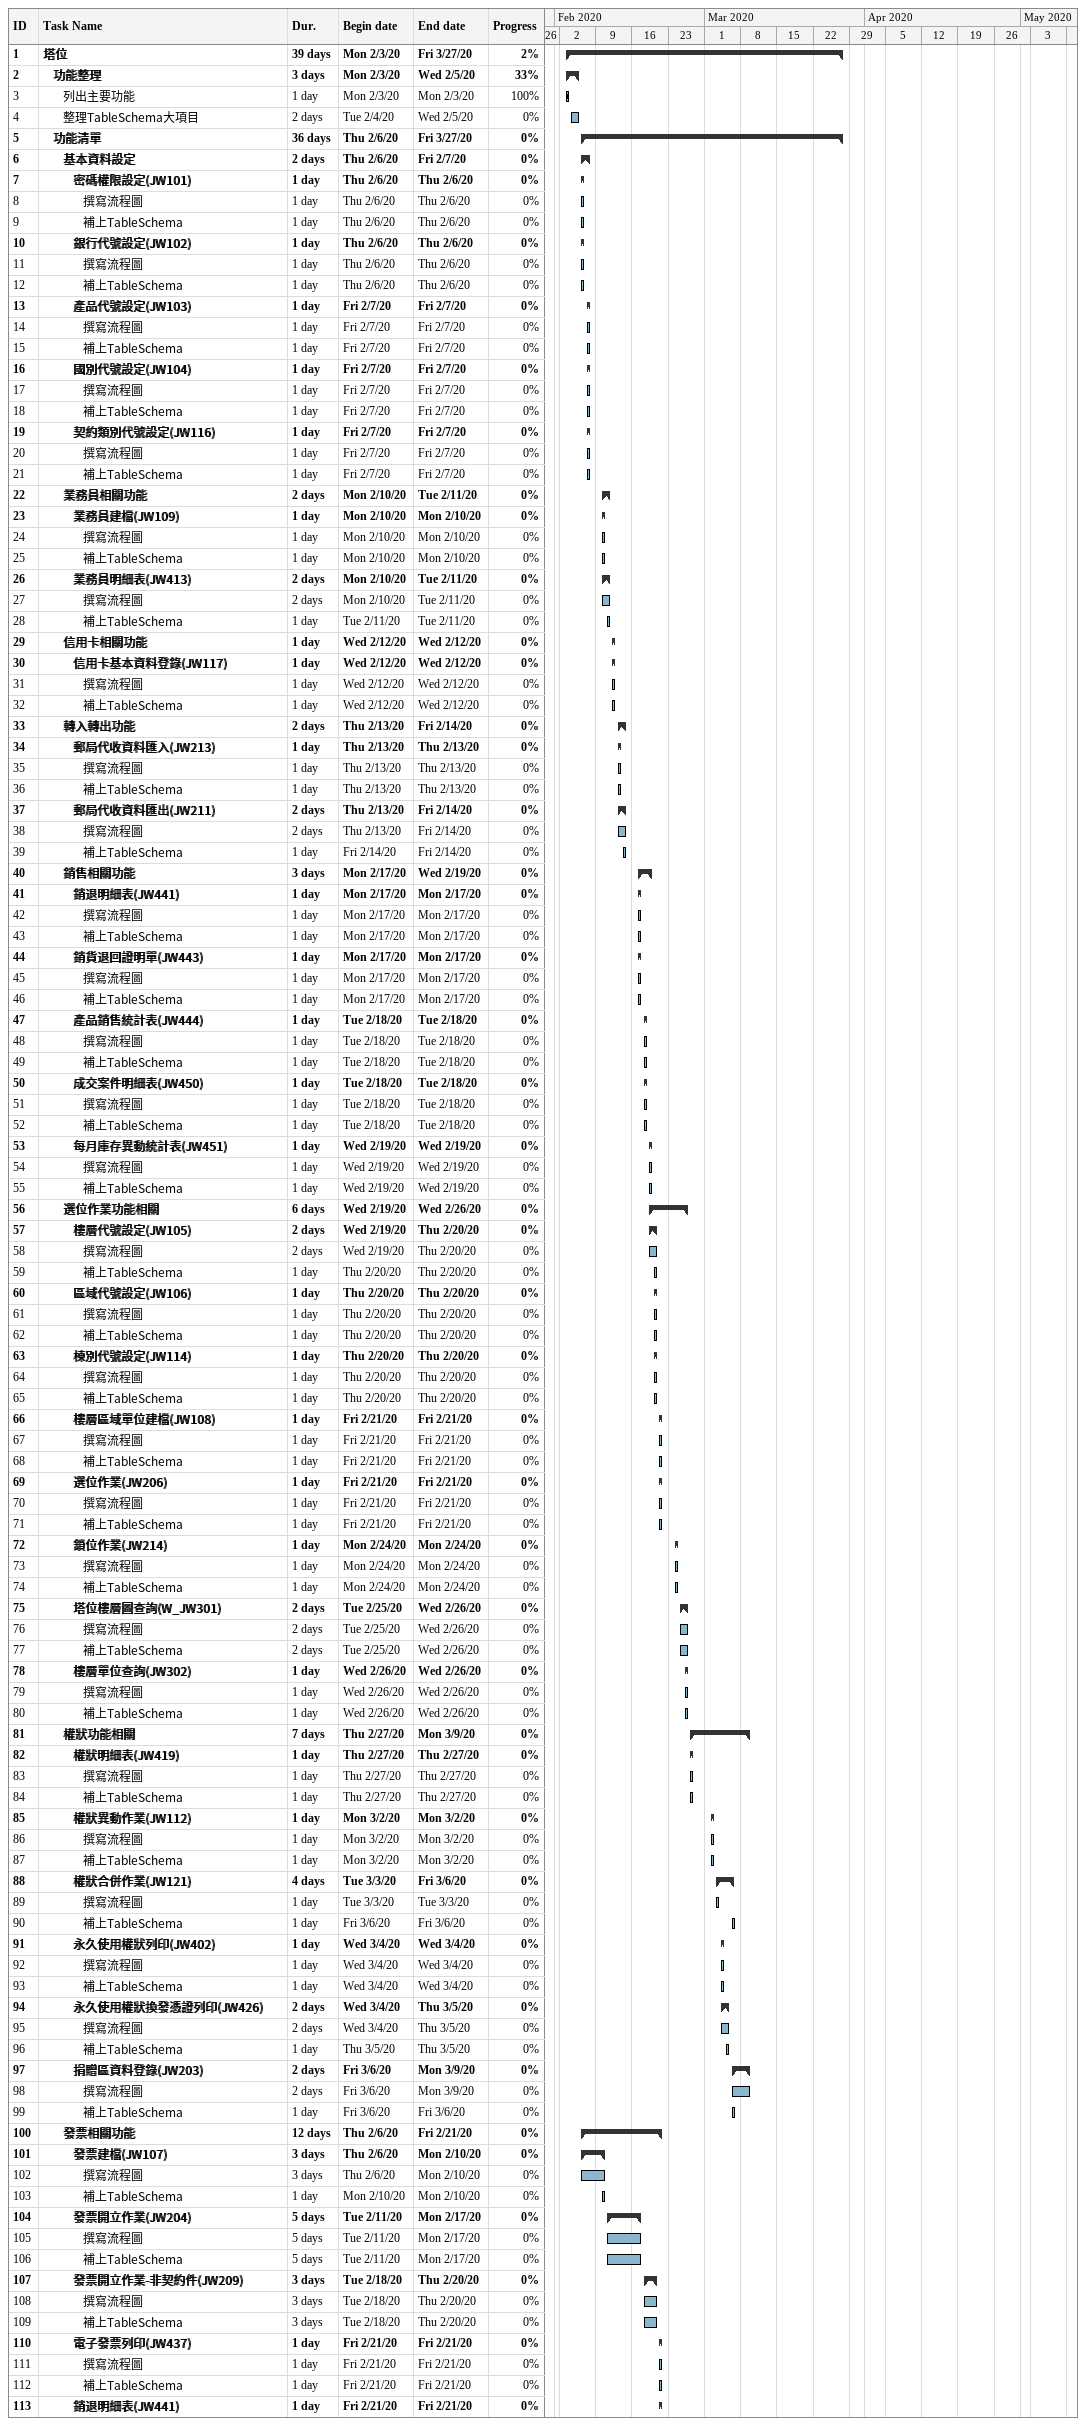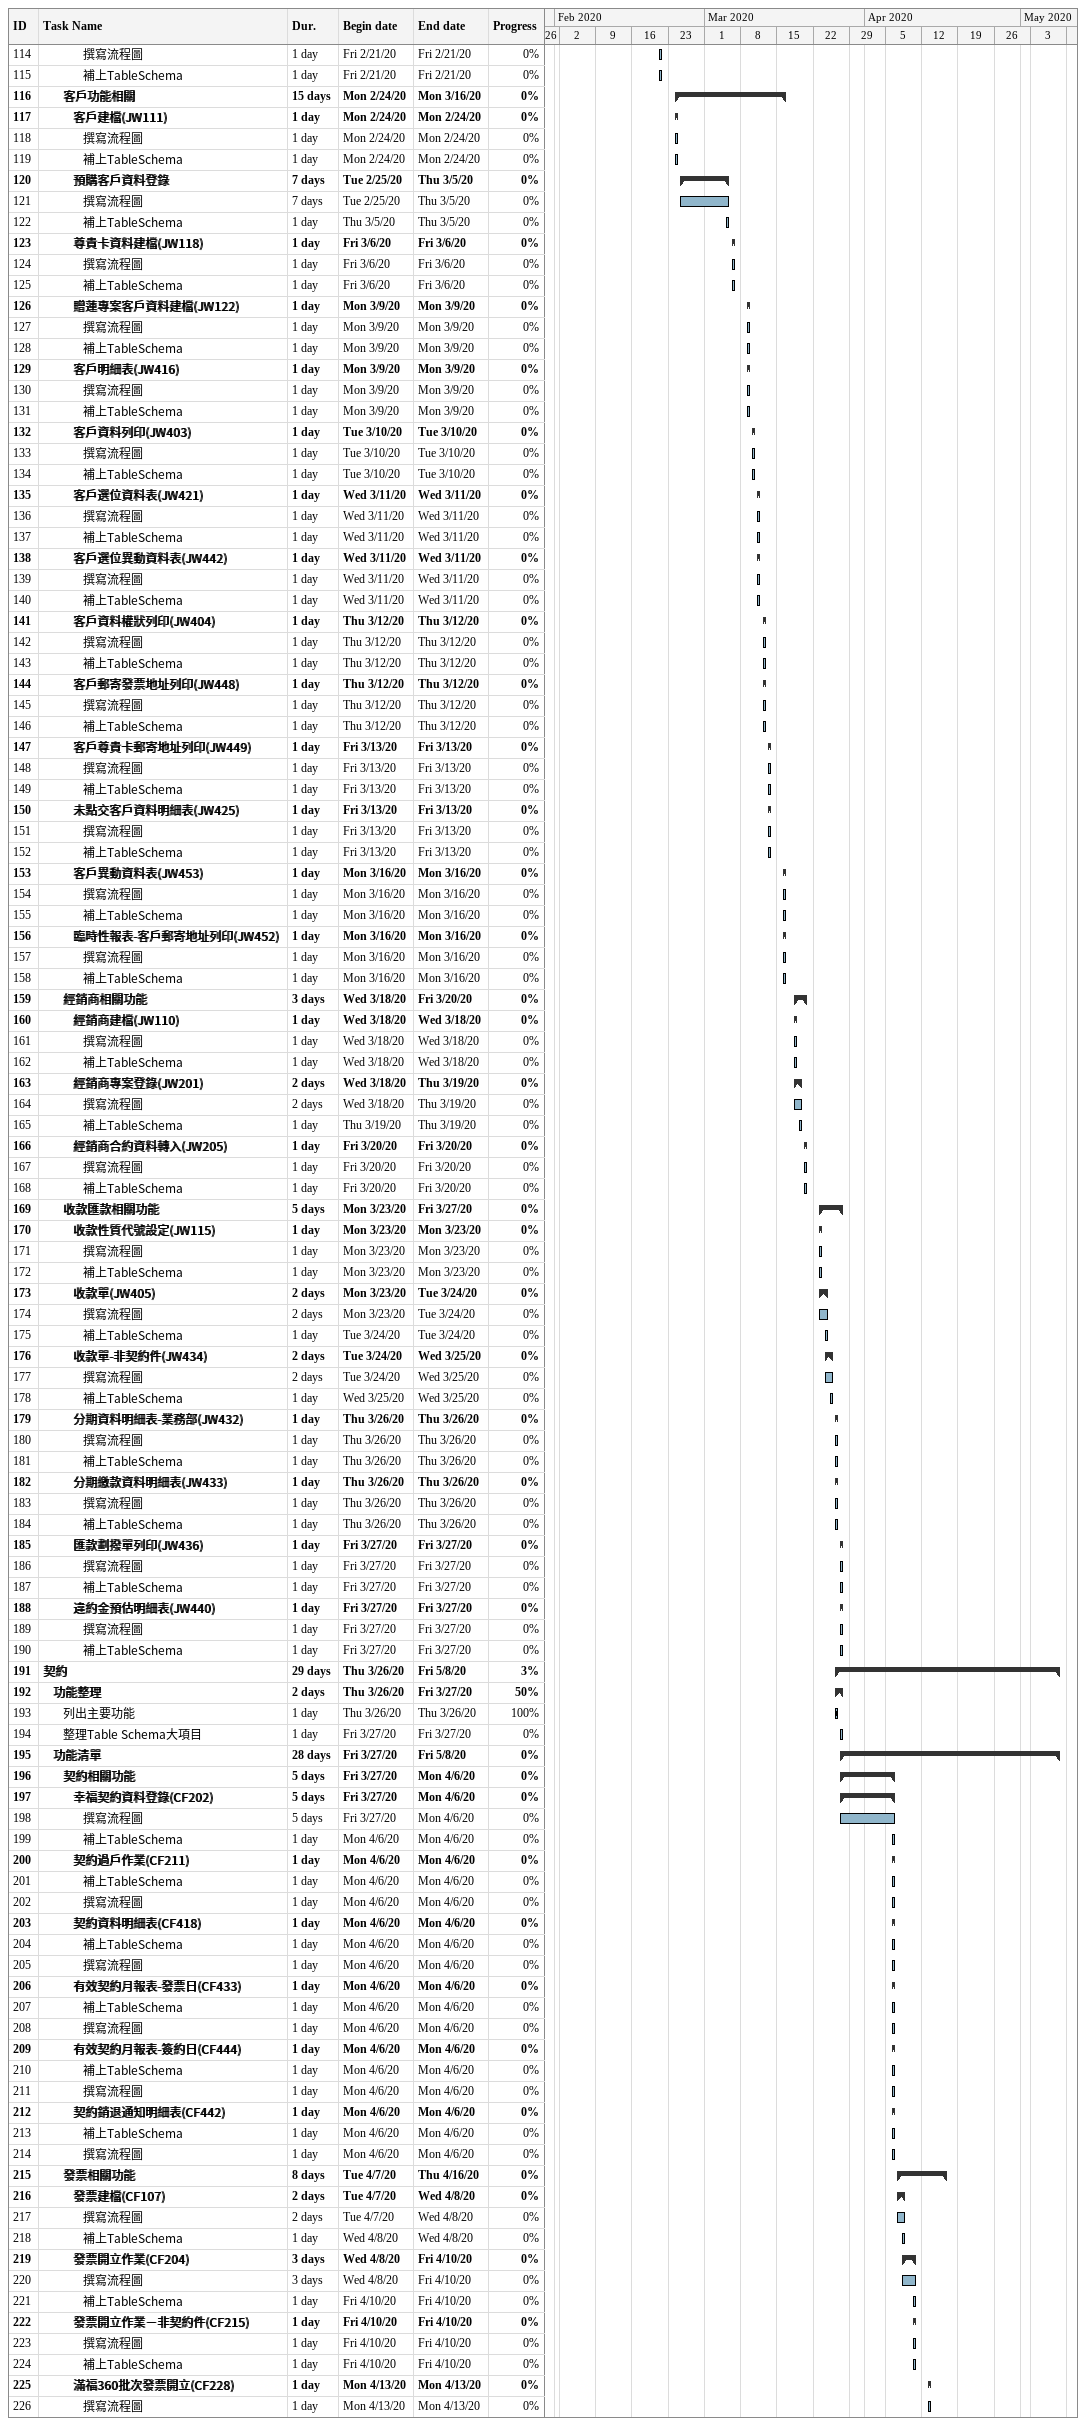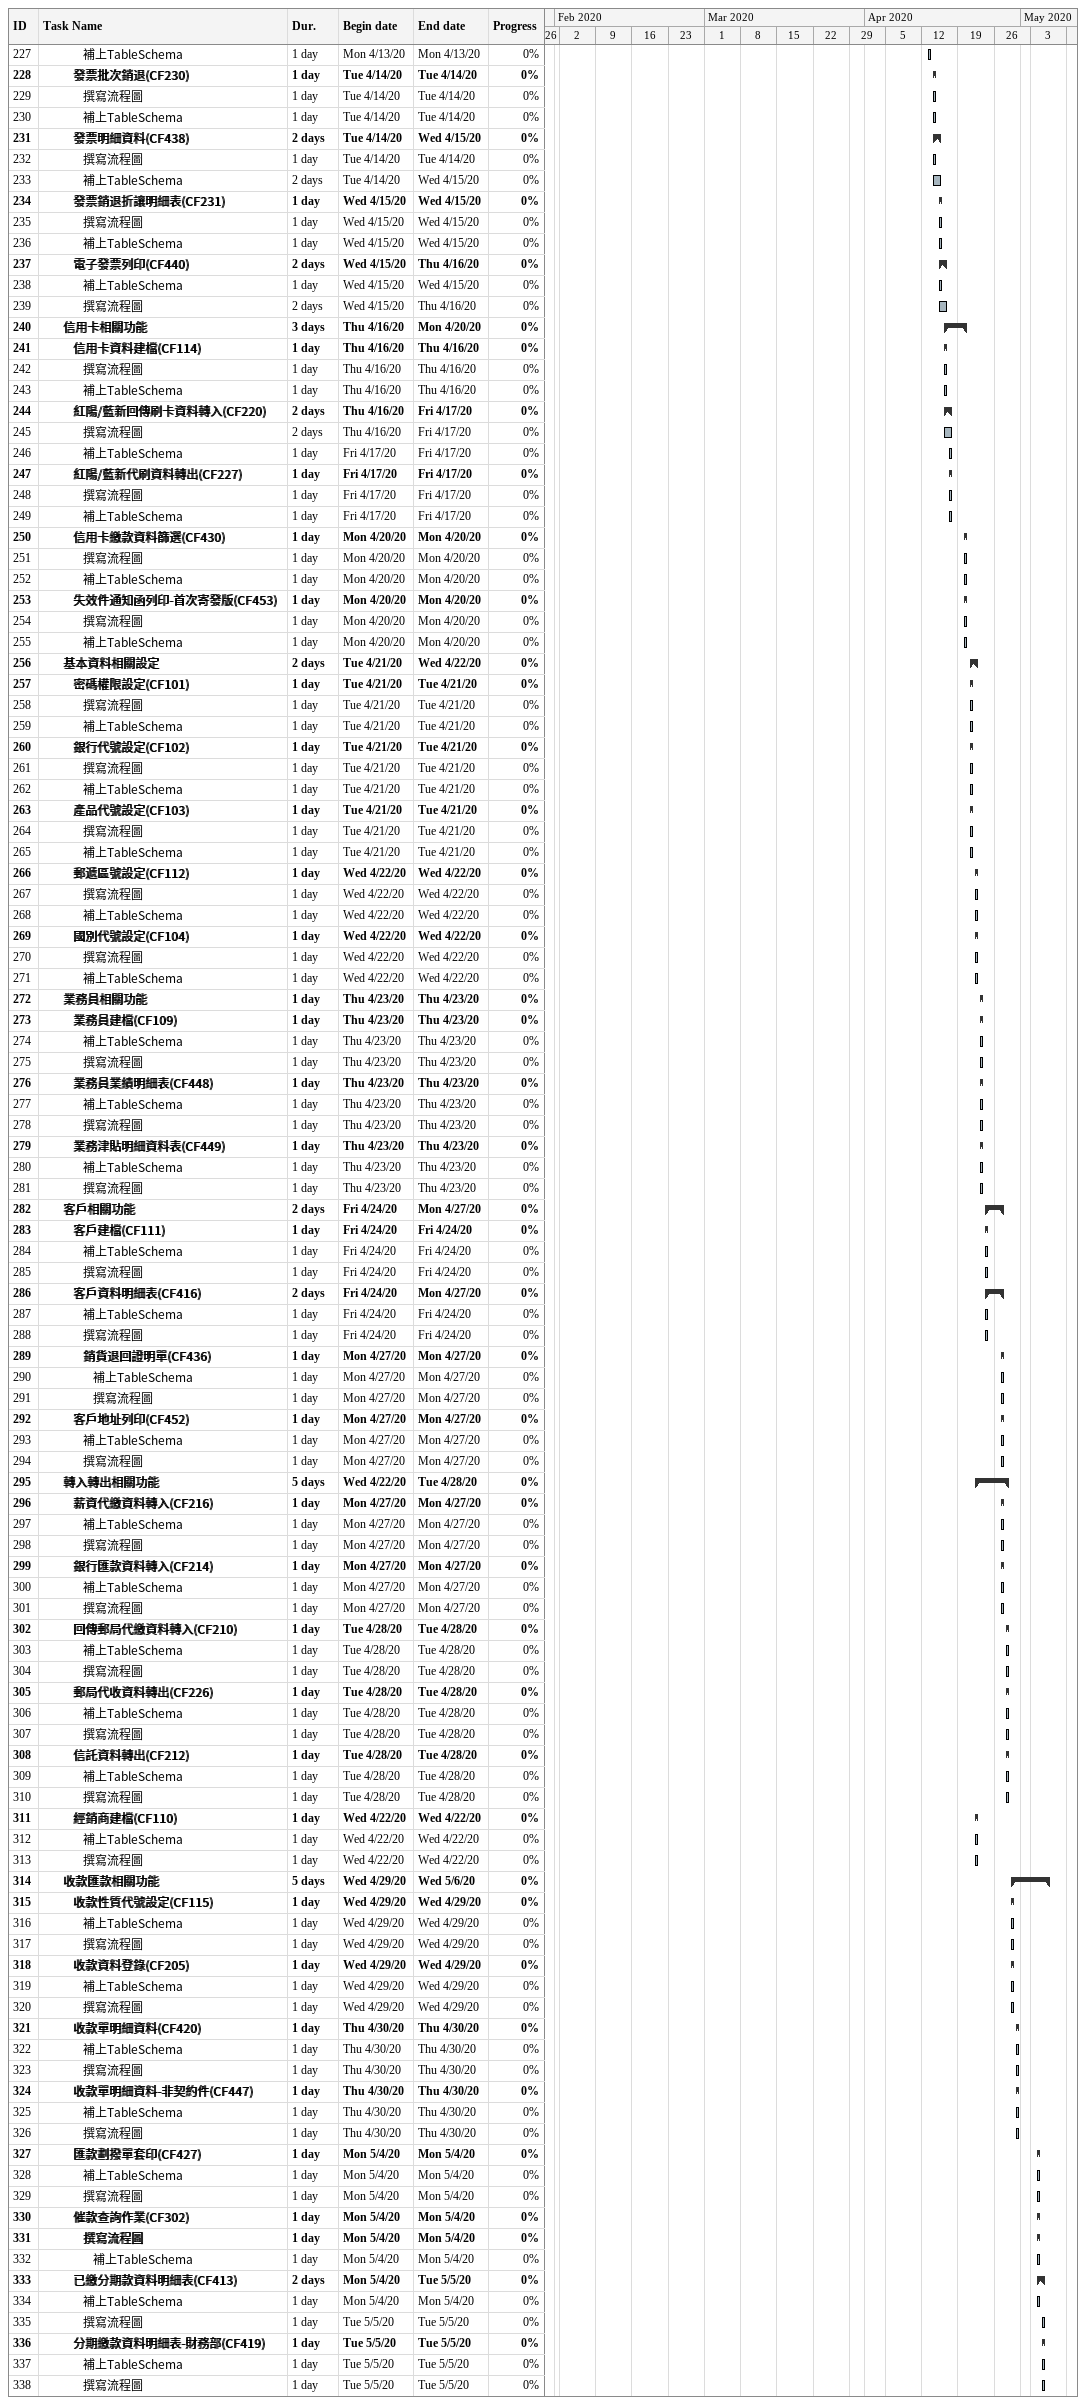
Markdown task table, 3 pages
| ID | Level | Task | Duration | Start | Finish | % complete |
|---|---|---|---|---|---|---|
| 1 | 1 | **塔位** | 39d | 2020-02-03 | 2020-03-27 | 2 |
| 2 | 2 | **功能整理** | 3d | 2020-02-03 | 2020-02-05 | 33 |
| 3 | 3 | 列出主要功能 | 1d | 2020-02-03 | 2020-02-03 | 100 |
| 4 | 3 | 整理TableSchema大項目 | 2d | 2020-02-04 | 2020-02-05 | 0 |
| 5 | 2 | **功能清單** | 36d | 2020-02-06 | 2020-03-27 | 0 |
| 6 | 3 | **基本資料設定** | 2d | 2020-02-06 | 2020-02-07 | 0 |
| 7 | 4 | **密碼權限設定(JW101)** | 1d | 2020-02-06 | 2020-02-06 | 0 |
| 8 | 5 | 撰寫流程圖 | 1d | 2020-02-06 | 2020-02-06 | 0 |
| 9 | 5 | 補上TableSchema | 1d | 2020-02-06 | 2020-02-06 | 0 |
| 10 | 4 | **銀行代號設定(JW102)** | 1d | 2020-02-06 | 2020-02-06 | 0 |
| 11 | 5 | 撰寫流程圖 | 1d | 2020-02-06 | 2020-02-06 | 0 |
| 12 | 5 | 補上TableSchema | 1d | 2020-02-06 | 2020-02-06 | 0 |
| 13 | 4 | **產品代號設定(JW103)** | 1d | 2020-02-07 | 2020-02-07 | 0 |
| 14 | 5 | 撰寫流程圖 | 1d | 2020-02-07 | 2020-02-07 | 0 |
| 15 | 5 | 補上TableSchema | 1d | 2020-02-07 | 2020-02-07 | 0 |
| 16 | 4 | **國別代號設定(JW104)** | 1d | 2020-02-07 | 2020-02-07 | 0 |
| 17 | 5 | 撰寫流程圖 | 1d | 2020-02-07 | 2020-02-07 | 0 |
| 18 | 5 | 補上TableSchema | 1d | 2020-02-07 | 2020-02-07 | 0 |
| 19 | 4 | **契約類別代號設定(JW116)** | 1d | 2020-02-07 | 2020-02-07 | 0 |
| 20 | 5 | 撰寫流程圖 | 1d | 2020-02-07 | 2020-02-07 | 0 |
| 21 | 5 | 補上TableSchema | 1d | 2020-02-07 | 2020-02-07 | 0 |
| 22 | 3 | **業務員相關功能** | 2d | 2020-02-10 | 2020-02-11 | 0 |
| 23 | 4 | **業務員建檔(JW109)** | 1d | 2020-02-10 | 2020-02-10 | 0 |
| 24 | 5 | 撰寫流程圖 | 1d | 2020-02-10 | 2020-02-10 | 0 |
| 25 | 5 | 補上TableSchema | 1d | 2020-02-10 | 2020-02-10 | 0 |
| 26 | 4 | **業務員明細表(JW413)** | 2d | 2020-02-10 | 2020-02-11 | 0 |
| 27 | 5 | 撰寫流程圖 | 2d | 2020-02-10 | 2020-02-11 | 0 |
| 28 | 5 | 補上TableSchema | 1d | 2020-02-11 | 2020-02-11 | 0 |
| 29 | 3 | **信用卡相關功能** | 1d | 2020-02-12 | 2020-02-12 | 0 |
| 30 | 4 | **信用卡基本資料登錄(JW117)** | 1d | 2020-02-12 | 2020-02-12 | 0 |
| 31 | 5 | 撰寫流程圖 | 1d | 2020-02-12 | 2020-02-12 | 0 |
| 32 | 5 | 補上TableSchema | 1d | 2020-02-12 | 2020-02-12 | 0 |
| 33 | 3 | **轉入轉出功能** | 2d | 2020-02-13 | 2020-02-14 | 0 |
| 34 | 4 | **郵局代收資料匯入(JW213)** | 1d | 2020-02-13 | 2020-02-13 | 0 |
| 35 | 5 | 撰寫流程圖 | 1d | 2020-02-13 | 2020-02-13 | 0 |
| 36 | 5 | 補上TableSchema | 1d | 2020-02-13 | 2020-02-13 | 0 |
| 37 | 4 | **郵局代收資料匯出(JW211)** | 2d | 2020-02-13 | 2020-02-14 | 0 |
| 38 | 5 | 撰寫流程圖 | 2d | 2020-02-13 | 2020-02-14 | 0 |
| 39 | 5 | 補上TableSchema | 1d | 2020-02-14 | 2020-02-14 | 0 |
| 40 | 3 | **銷售相關功能** | 3d | 2020-02-17 | 2020-02-19 | 0 |
| 41 | 4 | **銷退明細表(JW441)** | 1d | 2020-02-17 | 2020-02-17 | 0 |
| 42 | 5 | 撰寫流程圖 | 1d | 2020-02-17 | 2020-02-17 | 0 |
| 43 | 5 | 補上TableSchema | 1d | 2020-02-17 | 2020-02-17 | 0 |
| 44 | 4 | **銷貨退回證明單(JW443)** | 1d | 2020-02-17 | 2020-02-17 | 0 |
| 45 | 5 | 撰寫流程圖 | 1d | 2020-02-17 | 2020-02-17 | 0 |
| 46 | 5 | 補上TableSchema | 1d | 2020-02-17 | 2020-02-17 | 0 |
| 47 | 4 | **產品銷售統計表(JW444)** | 1d | 2020-02-18 | 2020-02-18 | 0 |
| 48 | 5 | 撰寫流程圖 | 1d | 2020-02-18 | 2020-02-18 | 0 |
| 49 | 5 | 補上TableSchema | 1d | 2020-02-18 | 2020-02-18 | 0 |
| 50 | 4 | **成交案件明細表(JW450)** | 1d | 2020-02-18 | 2020-02-18 | 0 |
| 51 | 5 | 撰寫流程圖 | 1d | 2020-02-18 | 2020-02-18 | 0 |
| 52 | 5 | 補上TableSchema | 1d | 2020-02-18 | 2020-02-18 | 0 |
| 53 | 4 | **每月庫存異動統計表(JW451)** | 1d | 2020-02-19 | 2020-02-19 | 0 |
| 54 | 5 | 撰寫流程圖 | 1d | 2020-02-19 | 2020-02-19 | 0 |
| 55 | 5 | 補上TableSchema | 1d | 2020-02-19 | 2020-02-19 | 0 |
| 56 | 3 | **選位作業功能相關** | 6d | 2020-02-19 | 2020-02-26 | 0 |
| 57 | 4 | **樓層代號設定(JW105)** | 2d | 2020-02-19 | 2020-02-20 | 0 |
| 58 | 5 | 撰寫流程圖 | 2d | 2020-02-19 | 2020-02-20 | 0 |
| 59 | 5 | 補上TableSchema | 1d | 2020-02-20 | 2020-02-20 | 0 |
| 60 | 4 | **區域代號設定(JW106)** | 1d | 2020-02-20 | 2020-02-20 | 0 |
| 61 | 5 | 撰寫流程圖 | 1d | 2020-02-20 | 2020-02-20 | 0 |
| 62 | 5 | 補上TableSchema | 1d | 2020-02-20 | 2020-02-20 | 0 |
| 63 | 4 | **棟別代號設定(JW114)** | 1d | 2020-02-20 | 2020-02-20 | 0 |
| 64 | 5 | 撰寫流程圖 | 1d | 2020-02-20 | 2020-02-20 | 0 |
| 65 | 5 | 補上TableSchema | 1d | 2020-02-20 | 2020-02-20 | 0 |
| 66 | 4 | **樓層區域單位建檔(JW108)** | 1d | 2020-02-21 | 2020-02-21 | 0 |
| 67 | 5 | 撰寫流程圖 | 1d | 2020-02-21 | 2020-02-21 | 0 |
| 68 | 5 | 補上TableSchema | 1d | 2020-02-21 | 2020-02-21 | 0 |
| 69 | 4 | **選位作業(JW206)** | 1d | 2020-02-21 | 2020-02-21 | 0 |
| 70 | 5 | 撰寫流程圖 | 1d | 2020-02-21 | 2020-02-21 | 0 |
| 71 | 5 | 補上TableSchema | 1d | 2020-02-21 | 2020-02-21 | 0 |
| 72 | 4 | **鎖位作業(JW214)** | 1d | 2020-02-24 | 2020-02-24 | 0 |
| 73 | 5 | 撰寫流程圖 | 1d | 2020-02-24 | 2020-02-24 | 0 |
| 74 | 5 | 補上TableSchema | 1d | 2020-02-24 | 2020-02-24 | 0 |
| 75 | 4 | **塔位樓層圖查詢(W_JW301)** | 2d | 2020-02-25 | 2020-02-26 | 0 |
| 76 | 5 | 撰寫流程圖 | 2d | 2020-02-25 | 2020-02-26 | 0 |
| 77 | 5 | 補上TableSchema | 2d | 2020-02-25 | 2020-02-26 | 0 |
| 78 | 4 | **樓層單位查詢(JW302)** | 1d | 2020-02-26 | 2020-02-26 | 0 |
| 79 | 5 | 撰寫流程圖 | 1d | 2020-02-26 | 2020-02-26 | 0 |
| 80 | 5 | 補上TableSchema | 1d | 2020-02-26 | 2020-02-26 | 0 |
| 81 | 3 | **權狀功能相關** | 7d | 2020-02-27 | 2020-03-09 | 0 |
| 82 | 4 | **權狀明細表(JW419)** | 1d | 2020-02-27 | 2020-02-27 | 0 |
| 83 | 5 | 撰寫流程圖 | 1d | 2020-02-27 | 2020-02-27 | 0 |
| 84 | 5 | 補上TableSchema | 1d | 2020-02-27 | 2020-02-27 | 0 |
| 85 | 4 | **權狀異動作業(JW112)** | 1d | 2020-03-02 | 2020-03-02 | 0 |
| 86 | 5 | 撰寫流程圖 | 1d | 2020-03-02 | 2020-03-02 | 0 |
| 87 | 5 | 補上TableSchema | 1d | 2020-03-02 | 2020-03-02 | 0 |
| 88 | 4 | **權狀合併作業(JW121)** | 4d | 2020-03-03 | 2020-03-06 | 0 |
| 89 | 5 | 撰寫流程圖 | 1d | 2020-03-03 | 2020-03-03 | 0 |
| 90 | 5 | 補上TableSchema | 1d | 2020-03-06 | 2020-03-06 | 0 |
| 91 | 4 | **永久使用權狀列印(JW402)** | 1d | 2020-03-04 | 2020-03-04 | 0 |
| 92 | 5 | 撰寫流程圖 | 1d | 2020-03-04 | 2020-03-04 | 0 |
| 93 | 5 | 補上TableSchema | 1d | 2020-03-04 | 2020-03-04 | 0 |
| 94 | 4 | **永久使用權狀換發憑證列印(JW426)** | 2d | 2020-03-04 | 2020-03-05 | 0 |
| 95 | 5 | 撰寫流程圖 | 2d | 2020-03-04 | 2020-03-05 | 0 |
| 96 | 5 | 補上TableSchema | 1d | 2020-03-05 | 2020-03-05 | 0 |
| 97 | 4 | **捐贈區資料登錄(JW203)** | 2d | 2020-03-06 | 2020-03-09 | 0 |
| 98 | 5 | 撰寫流程圖 | 2d | 2020-03-06 | 2020-03-09 | 0 |
| 99 | 5 | 補上TableSchema | 1d | 2020-03-06 | 2020-03-06 | 0 |
| 100 | 3 | **發票相關功能** | 12d | 2020-02-06 | 2020-02-21 | 0 |
| 101 | 4 | **發票建檔(JW107)** | 3d | 2020-02-06 | 2020-02-10 | 0 |
| 102 | 5 | 撰寫流程圖 | 3d | 2020-02-06 | 2020-02-10 | 0 |
| 103 | 5 | 補上TableSchema | 1d | 2020-02-10 | 2020-02-10 | 0 |
| 104 | 4 | **發票開立作業(JW204)** | 5d | 2020-02-11 | 2020-02-17 | 0 |
| 105 | 5 | 撰寫流程圖 | 5d | 2020-02-11 | 2020-02-17 | 0 |
| 106 | 5 | 補上TableSchema | 5d | 2020-02-11 | 2020-02-17 | 0 |
| 107 | 4 | **發票開立作業-非契約件(JW209)** | 3d | 2020-02-18 | 2020-02-20 | 0 |
| 108 | 5 | 撰寫流程圖 | 3d | 2020-02-18 | 2020-02-20 | 0 |
| 109 | 5 | 補上TableSchema | 3d | 2020-02-18 | 2020-02-20 | 0 |
| 110 | 4 | **電子發票列印(JW437)** | 1d | 2020-02-21 | 2020-02-21 | 0 |
| 111 | 5 | 撰寫流程圖 | 1d | 2020-02-21 | 2020-02-21 | 0 |
| 112 | 5 | 補上TableSchema | 1d | 2020-02-21 | 2020-02-21 | 0 |
| 113 | 4 | **銷退明細表(JW441)** | 1d | 2020-02-21 | 2020-02-21 | 0 |
| 114 | 5 | 撰寫流程圖 | 1d | 2020-02-21 | 2020-02-21 | 0 |
| 115 | 5 | 補上TableSchema | 1d | 2020-02-21 | 2020-02-21 | 0 |
| 116 | 3 | **客戶功能相關** | 15d | 2020-02-24 | 2020-03-16 | 0 |
| 117 | 4 | **客戶建檔(JW111)** | 1d | 2020-02-24 | 2020-02-24 | 0 |
| 118 | 5 | 撰寫流程圖 | 1d | 2020-02-24 | 2020-02-24 | 0 |
| 119 | 5 | 補上TableSchema | 1d | 2020-02-24 | 2020-02-24 | 0 |
| 120 | 4 | **預購客戶資料登錄** | 7d | 2020-02-25 | 2020-03-05 | 0 |
| 121 | 5 | 撰寫流程圖 | 7d | 2020-02-25 | 2020-03-05 | 0 |
| 122 | 5 | 補上TableSchema | 1d | 2020-03-05 | 2020-03-05 | 0 |
| 123 | 4 | **尊貴卡資料建檔(JW118)** | 1d | 2020-03-06 | 2020-03-06 | 0 |
| 124 | 5 | 撰寫流程圖 | 1d | 2020-03-06 | 2020-03-06 | 0 |
| 125 | 5 | 補上TableSchema | 1d | 2020-03-06 | 2020-03-06 | 0 |
| 126 | 4 | **贈蓮專案客戶資料建檔(JW122)** | 1d | 2020-03-09 | 2020-03-09 | 0 |
| 127 | 5 | 撰寫流程圖 | 1d | 2020-03-09 | 2020-03-09 | 0 |
| 128 | 5 | 補上TableSchema | 1d | 2020-03-09 | 2020-03-09 | 0 |
| 129 | 4 | **客戶明細表(JW416)** | 1d | 2020-03-09 | 2020-03-09 | 0 |
| 130 | 5 | 撰寫流程圖 | 1d | 2020-03-09 | 2020-03-09 | 0 |
| 131 | 5 | 補上TableSchema | 1d | 2020-03-09 | 2020-03-09 | 0 |
| 132 | 4 | **客戶資料列印(JW403)** | 1d | 2020-03-10 | 2020-03-10 | 0 |
| 133 | 5 | 撰寫流程圖 | 1d | 2020-03-10 | 2020-03-10 | 0 |
| 134 | 5 | 補上TableSchema | 1d | 2020-03-10 | 2020-03-10 | 0 |
| 135 | 4 | **客戶選位資料表(JW421)** | 1d | 2020-03-11 | 2020-03-11 | 0 |
| 136 | 5 | 撰寫流程圖 | 1d | 2020-03-11 | 2020-03-11 | 0 |
| 137 | 5 | 補上TableSchema | 1d | 2020-03-11 | 2020-03-11 | 0 |
| 138 | 4 | **客戶選位異動資料表(JW442)** | 1d | 2020-03-11 | 2020-03-11 | 0 |
| 139 | 5 | 撰寫流程圖 | 1d | 2020-03-11 | 2020-03-11 | 0 |
| 140 | 5 | 補上TableSchema | 1d | 2020-03-11 | 2020-03-11 | 0 |
| 141 | 4 | **客戶資料權狀列印(JW404)** | 1d | 2020-03-12 | 2020-03-12 | 0 |
| 142 | 5 | 撰寫流程圖 | 1d | 2020-03-12 | 2020-03-12 | 0 |
| 143 | 5 | 補上TableSchema | 1d | 2020-03-12 | 2020-03-12 | 0 |
| 144 | 4 | **客戶郵寄發票地址列印(JW448)** | 1d | 2020-03-12 | 2020-03-12 | 0 |
| 145 | 5 | 撰寫流程圖 | 1d | 2020-03-12 | 2020-03-12 | 0 |
| 146 | 5 | 補上TableSchema | 1d | 2020-03-12 | 2020-03-12 | 0 |
| 147 | 4 | **客戶尊貴卡郵寄地址列印(JW449)** | 1d | 2020-03-13 | 2020-03-13 | 0 |
| 148 | 5 | 撰寫流程圖 | 1d | 2020-03-13 | 2020-03-13 | 0 |
| 149 | 5 | 補上TableSchema | 1d | 2020-03-13 | 2020-03-13 | 0 |
| 150 | 4 | **未點交客戶資料明細表(JW425)** | 1d | 2020-03-13 | 2020-03-13 | 0 |
| 151 | 5 | 撰寫流程圖 | 1d | 2020-03-13 | 2020-03-13 | 0 |
| 152 | 5 | 補上TableSchema | 1d | 2020-03-13 | 2020-03-13 | 0 |
| 153 | 4 | **客戶異動資料表(JW453)** | 1d | 2020-03-16 | 2020-03-16 | 0 |
| 154 | 5 | 撰寫流程圖 | 1d | 2020-03-16 | 2020-03-16 | 0 |
| 155 | 5 | 補上TableSchema | 1d | 2020-03-16 | 2020-03-16 | 0 |
| 156 | 4 | **臨時性報表-客戶郵寄地址列印(JW452)** | 1d | 2020-03-16 | 2020-03-16 | 0 |
| 157 | 5 | 撰寫流程圖 | 1d | 2020-03-16 | 2020-03-16 | 0 |
| 158 | 5 | 補上TableSchema | 1d | 2020-03-16 | 2020-03-16 | 0 |
| 159 | 3 | **經銷商相關功能** | 3d | 2020-03-18 | 2020-03-20 | 0 |
| 160 | 4 | **經銷商建檔(JW110)** | 1d | 2020-03-18 | 2020-03-18 | 0 |
| 161 | 5 | 撰寫流程圖 | 1d | 2020-03-18 | 2020-03-18 | 0 |
| 162 | 5 | 補上TableSchema | 1d | 2020-03-18 | 2020-03-18 | 0 |
| 163 | 4 | **經銷商專案登錄(JW201)** | 2d | 2020-03-18 | 2020-03-19 | 0 |
| 164 | 5 | 撰寫流程圖 | 2d | 2020-03-18 | 2020-03-19 | 0 |
| 165 | 5 | 補上TableSchema | 1d | 2020-03-19 | 2020-03-19 | 0 |
| 166 | 4 | **經銷商合約資料轉入(JW205)** | 1d | 2020-03-20 | 2020-03-20 | 0 |
| 167 | 5 | 撰寫流程圖 | 1d | 2020-03-20 | 2020-03-20 | 0 |
| 168 | 5 | 補上TableSchema | 1d | 2020-03-20 | 2020-03-20 | 0 |
| 169 | 3 | **收款匯款相關功能** | 5d | 2020-03-23 | 2020-03-27 | 0 |
| 170 | 4 | **收款性質代號設定(JW115)** | 1d | 2020-03-23 | 2020-03-23 | 0 |
| 171 | 5 | 撰寫流程圖 | 1d | 2020-03-23 | 2020-03-23 | 0 |
| 172 | 5 | 補上TableSchema | 1d | 2020-03-23 | 2020-03-23 | 0 |
| 173 | 4 | **收款單(JW405)** | 2d | 2020-03-23 | 2020-03-24 | 0 |
| 174 | 5 | 撰寫流程圖 | 2d | 2020-03-23 | 2020-03-24 | 0 |
| 175 | 5 | 補上TableSchema | 1d | 2020-03-24 | 2020-03-24 | 0 |
| 176 | 4 | **收款單-非契約件(JW434)** | 2d | 2020-03-24 | 2020-03-25 | 0 |
| 177 | 5 | 撰寫流程圖 | 2d | 2020-03-24 | 2020-03-25 | 0 |
| 178 | 5 | 補上TableSchema | 1d | 2020-03-25 | 2020-03-25 | 0 |
| 179 | 4 | **分期資料明細表-業務部(JW432)** | 1d | 2020-03-26 | 2020-03-26 | 0 |
| 180 | 5 | 撰寫流程圖 | 1d | 2020-03-26 | 2020-03-26 | 0 |
| 181 | 5 | 補上TableSchema | 1d | 2020-03-26 | 2020-03-26 | 0 |
| 182 | 4 | **分期繳款資料明細表(JW433)** | 1d | 2020-03-26 | 2020-03-26 | 0 |
| 183 | 5 | 撰寫流程圖 | 1d | 2020-03-26 | 2020-03-26 | 0 |
| 184 | 5 | 補上TableSchema | 1d | 2020-03-26 | 2020-03-26 | 0 |
| 185 | 4 | **匯款劃撥單列印(JW436)** | 1d | 2020-03-27 | 2020-03-27 | 0 |
| 186 | 5 | 撰寫流程圖 | 1d | 2020-03-27 | 2020-03-27 | 0 |
| 187 | 5 | 補上TableSchema | 1d | 2020-03-27 | 2020-03-27 | 0 |
| 188 | 4 | **違約金預估明細表(JW440)** | 1d | 2020-03-27 | 2020-03-27 | 0 |
| 189 | 5 | 撰寫流程圖 | 1d | 2020-03-27 | 2020-03-27 | 0 |
| 190 | 5 | 補上TableSchema | 1d | 2020-03-27 | 2020-03-27 | 0 |
| 191 | 1 | **契約** | 29d | 2020-03-26 | 2020-05-08 | 3 |
| 192 | 2 | **功能整理** | 2d | 2020-03-26 | 2020-03-27 | 50 |
| 193 | 3 | 列出主要功能 | 1d | 2020-03-26 | 2020-03-26 | 100 |
| 194 | 3 | 整理Table Schema大項目 | 1d | 2020-03-27 | 2020-03-27 | 0 |
| 195 | 2 | **功能清單** | 28d | 2020-03-27 | 2020-05-08 | 0 |
| 196 | 3 | **契約相關功能** | 5d | 2020-03-27 | 2020-04-06 | 0 |
| 197 | 4 | **幸福契約資料登錄(CF202)** | 5d | 2020-03-27 | 2020-04-06 | 0 |
| 198 | 5 | 撰寫流程圖 | 5d | 2020-03-27 | 2020-04-06 | 0 |
| 199 | 5 | 補上TableSchema | 1d | 2020-04-06 | 2020-04-06 | 0 |
| 200 | 4 | **契約過戶作業(CF211)** | 1d | 2020-04-06 | 2020-04-06 | 0 |
| 201 | 5 | 補上TableSchema | 1d | 2020-04-06 | 2020-04-06 | 0 |
| 202 | 5 | 撰寫流程圖 | 1d | 2020-04-06 | 2020-04-06 | 0 |
| 203 | 4 | **契約資料明細表(CF418)** | 1d | 2020-04-06 | 2020-04-06 | 0 |
| 204 | 5 | 補上TableSchema | 1d | 2020-04-06 | 2020-04-06 | 0 |
| 205 | 5 | 撰寫流程圖 | 1d | 2020-04-06 | 2020-04-06 | 0 |
| 206 | 4 | **有效契約月報表-發票日(CF433)** | 1d | 2020-04-06 | 2020-04-06 | 0 |
| 207 | 5 | 補上TableSchema | 1d | 2020-04-06 | 2020-04-06 | 0 |
| 208 | 5 | 撰寫流程圖 | 1d | 2020-04-06 | 2020-04-06 | 0 |
| 209 | 4 | **有效契約月報表-簽約日(CF444)** | 1d | 2020-04-06 | 2020-04-06 | 0 |
| 210 | 5 | 補上TableSchema | 1d | 2020-04-06 | 2020-04-06 | 0 |
| 211 | 5 | 撰寫流程圖 | 1d | 2020-04-06 | 2020-04-06 | 0 |
| 212 | 4 | **契約銷退通知明細表(CF442)** | 1d | 2020-04-06 | 2020-04-06 | 0 |
| 213 | 5 | 補上TableSchema | 1d | 2020-04-06 | 2020-04-06 | 0 |
| 214 | 5 | 撰寫流程圖 | 1d | 2020-04-06 | 2020-04-06 | 0 |
| 215 | 3 | **發票相關功能** | 8d | 2020-04-07 | 2020-04-16 | 0 |
| 216 | 4 | **發票建檔(CF107)** | 2d | 2020-04-07 | 2020-04-08 | 0 |
| 217 | 5 | 撰寫流程圖 | 2d | 2020-04-07 | 2020-04-08 | 0 |
| 218 | 5 | 補上TableSchema | 1d | 2020-04-08 | 2020-04-08 | 0 |
| 219 | 4 | **發票開立作業(CF204)** | 3d | 2020-04-08 | 2020-04-10 | 0 |
| 220 | 5 | 撰寫流程圖 | 3d | 2020-04-08 | 2020-04-10 | 0 |
| 221 | 5 | 補上TableSchema | 1d | 2020-04-10 | 2020-04-10 | 0 |
| 222 | 4 | **發票開立作業－非契約件(CF215)** | 1d | 2020-04-10 | 2020-04-10 | 0 |
| 223 | 5 | 撰寫流程圖 | 1d | 2020-04-10 | 2020-04-10 | 0 |
| 224 | 5 | 補上TableSchema | 1d | 2020-04-10 | 2020-04-10 | 0 |
| 225 | 4 | **滿福360批次發票開立(CF228)** | 1d | 2020-04-13 | 2020-04-13 | 0 |
| 226 | 5 | 撰寫流程圖 | 1d | 2020-04-13 | 2020-04-13 | 0 |
| 227 | 5 | 補上TableSchema | 1d | 2020-04-13 | 2020-04-13 | 0 |
| 228 | 4 | **發票批次銷退(CF230)** | 1d | 2020-04-14 | 2020-04-14 | 0 |
| 229 | 5 | 撰寫流程圖 | 1d | 2020-04-14 | 2020-04-14 | 0 |
| 230 | 5 | 補上TableSchema | 1d | 2020-04-14 | 2020-04-14 | 0 |
| 231 | 4 | **發票明細資料(CF438)** | 2d | 2020-04-14 | 2020-04-15 | 0 |
| 232 | 5 | 撰寫流程圖 | 1d | 2020-04-14 | 2020-04-14 | 0 |
| 233 | 5 | 補上TableSchema | 2d | 2020-04-14 | 2020-04-15 | 0 |
| 234 | 4 | **發票銷退折讓明細表(CF231)** | 1d | 2020-04-15 | 2020-04-15 | 0 |
| 235 | 5 | 撰寫流程圖 | 1d | 2020-04-15 | 2020-04-15 | 0 |
| 236 | 5 | 補上TableSchema | 1d | 2020-04-15 | 2020-04-15 | 0 |
| 237 | 4 | **電子發票列印(CF440)** | 2d | 2020-04-15 | 2020-04-16 | 0 |
| 238 | 5 | 補上TableSchema | 1d | 2020-04-15 | 2020-04-15 | 0 |
| 239 | 5 | 撰寫流程圖 | 2d | 2020-04-15 | 2020-04-16 | 0 |
| 240 | 3 | **信用卡相關功能** | 3d | 2020-04-16 | 2020-04-20 | 0 |
| 241 | 4 | **信用卡資料建檔(CF114)** | 1d | 2020-04-16 | 2020-04-16 | 0 |
| 242 | 5 | 撰寫流程圖 | 1d | 2020-04-16 | 2020-04-16 | 0 |
| 243 | 5 | 補上TableSchema | 1d | 2020-04-16 | 2020-04-16 | 0 |
| 244 | 4 | **紅陽/藍新回傳刷卡資料轉入(CF220)** | 2d | 2020-04-16 | 2020-04-17 | 0 |
| 245 | 5 | 撰寫流程圖 | 2d | 2020-04-16 | 2020-04-17 | 0 |
| 246 | 5 | 補上TableSchema | 1d | 2020-04-17 | 2020-04-17 | 0 |
| 247 | 4 | **紅陽/藍新代刷資料轉出(CF227)** | 1d | 2020-04-17 | 2020-04-17 | 0 |
| 248 | 5 | 撰寫流程圖 | 1d | 2020-04-17 | 2020-04-17 | 0 |
| 249 | 5 | 補上TableSchema | 1d | 2020-04-17 | 2020-04-17 | 0 |
| 250 | 4 | **信用卡繳款資料篩選(CF430)** | 1d | 2020-04-20 | 2020-04-20 | 0 |
| 251 | 5 | 撰寫流程圖 | 1d | 2020-04-20 | 2020-04-20 | 0 |
| 252 | 5 | 補上TableSchema | 1d | 2020-04-20 | 2020-04-20 | 0 |
| 253 | 4 | **失效件通知函列印-首次寄發版(CF453)** | 1d | 2020-04-20 | 2020-04-20 | 0 |
| 254 | 5 | 撰寫流程圖 | 1d | 2020-04-20 | 2020-04-20 | 0 |
| 255 | 5 | 補上TableSchema | 1d | 2020-04-20 | 2020-04-20 | 0 |
| 256 | 3 | **基本資料相關設定** | 2d | 2020-04-21 | 2020-04-22 | 0 |
| 257 | 4 | **密碼權限設定(CF101)** | 1d | 2020-04-21 | 2020-04-21 | 0 |
| 258 | 5 | 撰寫流程圖 | 1d | 2020-04-21 | 2020-04-21 | 0 |
| 259 | 5 | 補上TableSchema | 1d | 2020-04-21 | 2020-04-21 | 0 |
| 260 | 4 | **銀行代號設定(CF102)** | 1d | 2020-04-21 | 2020-04-21 | 0 |
| 261 | 5 | 撰寫流程圖 | 1d | 2020-04-21 | 2020-04-21 | 0 |
| 262 | 5 | 補上TableSchema | 1d | 2020-04-21 | 2020-04-21 | 0 |
| 263 | 4 | **產品代號設定(CF103)** | 1d | 2020-04-21 | 2020-04-21 | 0 |
| 264 | 5 | 撰寫流程圖 | 1d | 2020-04-21 | 2020-04-21 | 0 |
| 265 | 5 | 補上TableSchema | 1d | 2020-04-21 | 2020-04-21 | 0 |
| 266 | 4 | **郵遞區號設定(CF112)** | 1d | 2020-04-22 | 2020-04-22 | 0 |
| 267 | 5 | 撰寫流程圖 | 1d | 2020-04-22 | 2020-04-22 | 0 |
| 268 | 5 | 補上TableSchema | 1d | 2020-04-22 | 2020-04-22 | 0 |
| 269 | 4 | **國別代號設定(CF104)** | 1d | 2020-04-22 | 2020-04-22 | 0 |
| 270 | 5 | 撰寫流程圖 | 1d | 2020-04-22 | 2020-04-22 | 0 |
| 271 | 5 | 補上TableSchema | 1d | 2020-04-22 | 2020-04-22 | 0 |
| 272 | 3 | **業務員相關功能** | 1d | 2020-04-23 | 2020-04-23 | 0 |
| 273 | 4 | **業務員建檔(CF109)** | 1d | 2020-04-23 | 2020-04-23 | 0 |
| 274 | 5 | 補上TableSchema | 1d | 2020-04-23 | 2020-04-23 | 0 |
| 275 | 5 | 撰寫流程圖 | 1d | 2020-04-23 | 2020-04-23 | 0 |
| 276 | 4 | **業務員業績明細表(CF448)** | 1d | 2020-04-23 | 2020-04-23 | 0 |
| 277 | 5 | 補上TableSchema | 1d | 2020-04-23 | 2020-04-23 | 0 |
| 278 | 5 | 撰寫流程圖 | 1d | 2020-04-23 | 2020-04-23 | 0 |
| 279 | 4 | **業務津貼明細資料表(CF449)** | 1d | 2020-04-23 | 2020-04-23 | 0 |
| 280 | 5 | 補上TableSchema | 1d | 2020-04-23 | 2020-04-23 | 0 |
| 281 | 5 | 撰寫流程圖 | 1d | 2020-04-23 | 2020-04-23 | 0 |
| 282 | 3 | **客戶相關功能** | 2d | 2020-04-24 | 2020-04-27 | 0 |
| 283 | 4 | **客戶建檔(CF111)** | 1d | 2020-04-24 | 2020-04-24 | 0 |
| 284 | 5 | 補上TableSchema | 1d | 2020-04-24 | 2020-04-24 | 0 |
| 285 | 5 | 撰寫流程圖 | 1d | 2020-04-24 | 2020-04-24 | 0 |
| 286 | 4 | **客戶資料明細表(CF416)** | 2d | 2020-04-24 | 2020-04-27 | 0 |
| 287 | 5 | 補上TableSchema | 1d | 2020-04-24 | 2020-04-24 | 0 |
| 288 | 5 | 撰寫流程圖 | 1d | 2020-04-24 | 2020-04-24 | 0 |
| 289 | 5 | **銷貨退回證明單(CF436)** | 1d | 2020-04-27 | 2020-04-27 | 0 |
| 290 | 6 | 補上TableSchema | 1d | 2020-04-27 | 2020-04-27 | 0 |
| 291 | 6 | 撰寫流程圖 | 1d | 2020-04-27 | 2020-04-27 | 0 |
| 292 | 4 | **客戶地址列印(CF452)** | 1d | 2020-04-27 | 2020-04-27 | 0 |
| 293 | 5 | 補上TableSchema | 1d | 2020-04-27 | 2020-04-27 | 0 |
| 294 | 5 | 撰寫流程圖 | 1d | 2020-04-27 | 2020-04-27 | 0 |
| 295 | 3 | **轉入轉出相關功能** | 5d | 2020-04-22 | 2020-04-28 | 0 |
| 296 | 4 | **薪資代繳資料轉入(CF216)** | 1d | 2020-04-27 | 2020-04-27 | 0 |
| 297 | 5 | 補上TableSchema | 1d | 2020-04-27 | 2020-04-27 | 0 |
| 298 | 5 | 撰寫流程圖 | 1d | 2020-04-27 | 2020-04-27 | 0 |
| 299 | 4 | **銀行匯款資料轉入(CF214)** | 1d | 2020-04-27 | 2020-04-27 | 0 |
| 300 | 5 | 補上TableSchema | 1d | 2020-04-27 | 2020-04-27 | 0 |
| 301 | 5 | 撰寫流程圖 | 1d | 2020-04-27 | 2020-04-27 | 0 |
| 302 | 4 | **回傳郵局代繳資料轉入(CF210)** | 1d | 2020-04-28 | 2020-04-28 | 0 |
| 303 | 5 | 補上TableSchema | 1d | 2020-04-28 | 2020-04-28 | 0 |
| 304 | 5 | 撰寫流程圖 | 1d | 2020-04-28 | 2020-04-28 | 0 |
| 305 | 4 | **郵局代收資料轉出(CF226)** | 1d | 2020-04-28 | 2020-04-28 | 0 |
| 306 | 5 | 補上TableSchema | 1d | 2020-04-28 | 2020-04-28 | 0 |
| 307 | 5 | 撰寫流程圖 | 1d | 2020-04-28 | 2020-04-28 | 0 |
| 308 | 4 | **信託資料轉出(CF212)** | 1d | 2020-04-28 | 2020-04-28 | 0 |
| 309 | 5 | 補上TableSchema | 1d | 2020-04-28 | 2020-04-28 | 0 |
| 310 | 5 | 撰寫流程圖 | 1d | 2020-04-28 | 2020-04-28 | 0 |
| 311 | 4 | **經銷商建檔(CF110)** | 1d | 2020-04-22 | 2020-04-22 | 0 |
| 312 | 5 | 補上TableSchema | 1d | 2020-04-22 | 2020-04-22 | 0 |
| 313 | 5 | 撰寫流程圖 | 1d | 2020-04-22 | 2020-04-22 | 0 |
| 314 | 3 | **收款匯款相關功能** | 5d | 2020-04-29 | 2020-05-06 | 0 |
| 315 | 4 | **收款性質代號設定(CF115)** | 1d | 2020-04-29 | 2020-04-29 | 0 |
| 316 | 5 | 補上TableSchema | 1d | 2020-04-29 | 2020-04-29 | 0 |
| 317 | 5 | 撰寫流程圖 | 1d | 2020-04-29 | 2020-04-29 | 0 |
| 318 | 4 | **收款資料登錄(CF205)** | 1d | 2020-04-29 | 2020-04-29 | 0 |
| 319 | 5 | 補上TableSchema | 1d | 2020-04-29 | 2020-04-29 | 0 |
| 320 | 5 | 撰寫流程圖 | 1d | 2020-04-29 | 2020-04-29 | 0 |
| 321 | 4 | **收款單明細資料(CF420)** | 1d | 2020-04-30 | 2020-04-30 | 0 |
| 322 | 5 | 補上TableSchema | 1d | 2020-04-30 | 2020-04-30 | 0 |
| 323 | 5 | 撰寫流程圖 | 1d | 2020-04-30 | 2020-04-30 | 0 |
| 324 | 4 | **收款單明細資料-非契約件(CF447)** | 1d | 2020-04-30 | 2020-04-30 | 0 |
| 325 | 5 | 補上TableSchema | 1d | 2020-04-30 | 2020-04-30 | 0 |
| 326 | 5 | 撰寫流程圖 | 1d | 2020-04-30 | 2020-04-30 | 0 |
| 327 | 4 | **匯款劃撥單套印(CF427)** | 1d | 2020-05-04 | 2020-05-04 | 0 |
| 328 | 5 | 補上TableSchema | 1d | 2020-05-04 | 2020-05-04 | 0 |
| 329 | 5 | 撰寫流程圖 | 1d | 2020-05-04 | 2020-05-04 | 0 |
| 330 | 4 | **催款查詢作業(CF302)** | 1d | 2020-05-04 | 2020-05-04 | 0 |
| 331 | 5 | **撰寫流程圖** | 1d | 2020-05-04 | 2020-05-04 | 0 |
| 332 | 6 | 補上TableSchema | 1d | 2020-05-04 | 2020-05-04 | 0 |
| 333 | 4 | **已繳分期款資料明細表(CF413)** | 2d | 2020-05-04 | 2020-05-05 | 0 |
| 334 | 5 | 補上TableSchema | 1d | 2020-05-04 | 2020-05-04 | 0 |
| 335 | 5 | 撰寫流程圖 | 1d | 2020-05-05 | 2020-05-05 | 0 |
| 336 | 4 | **分期繳款資料明細表-財務部(CF419)** | 1d | 2020-05-05 | 2020-05-05 | 0 |
| 337 | 5 | 補上TableSchema | 1d | 2020-05-05 | 2020-05-05 | 0 |
| 338 | 5 | 撰寫流程圖 | 1d | 2020-05-05 | 2020-05-05 | 0 |
